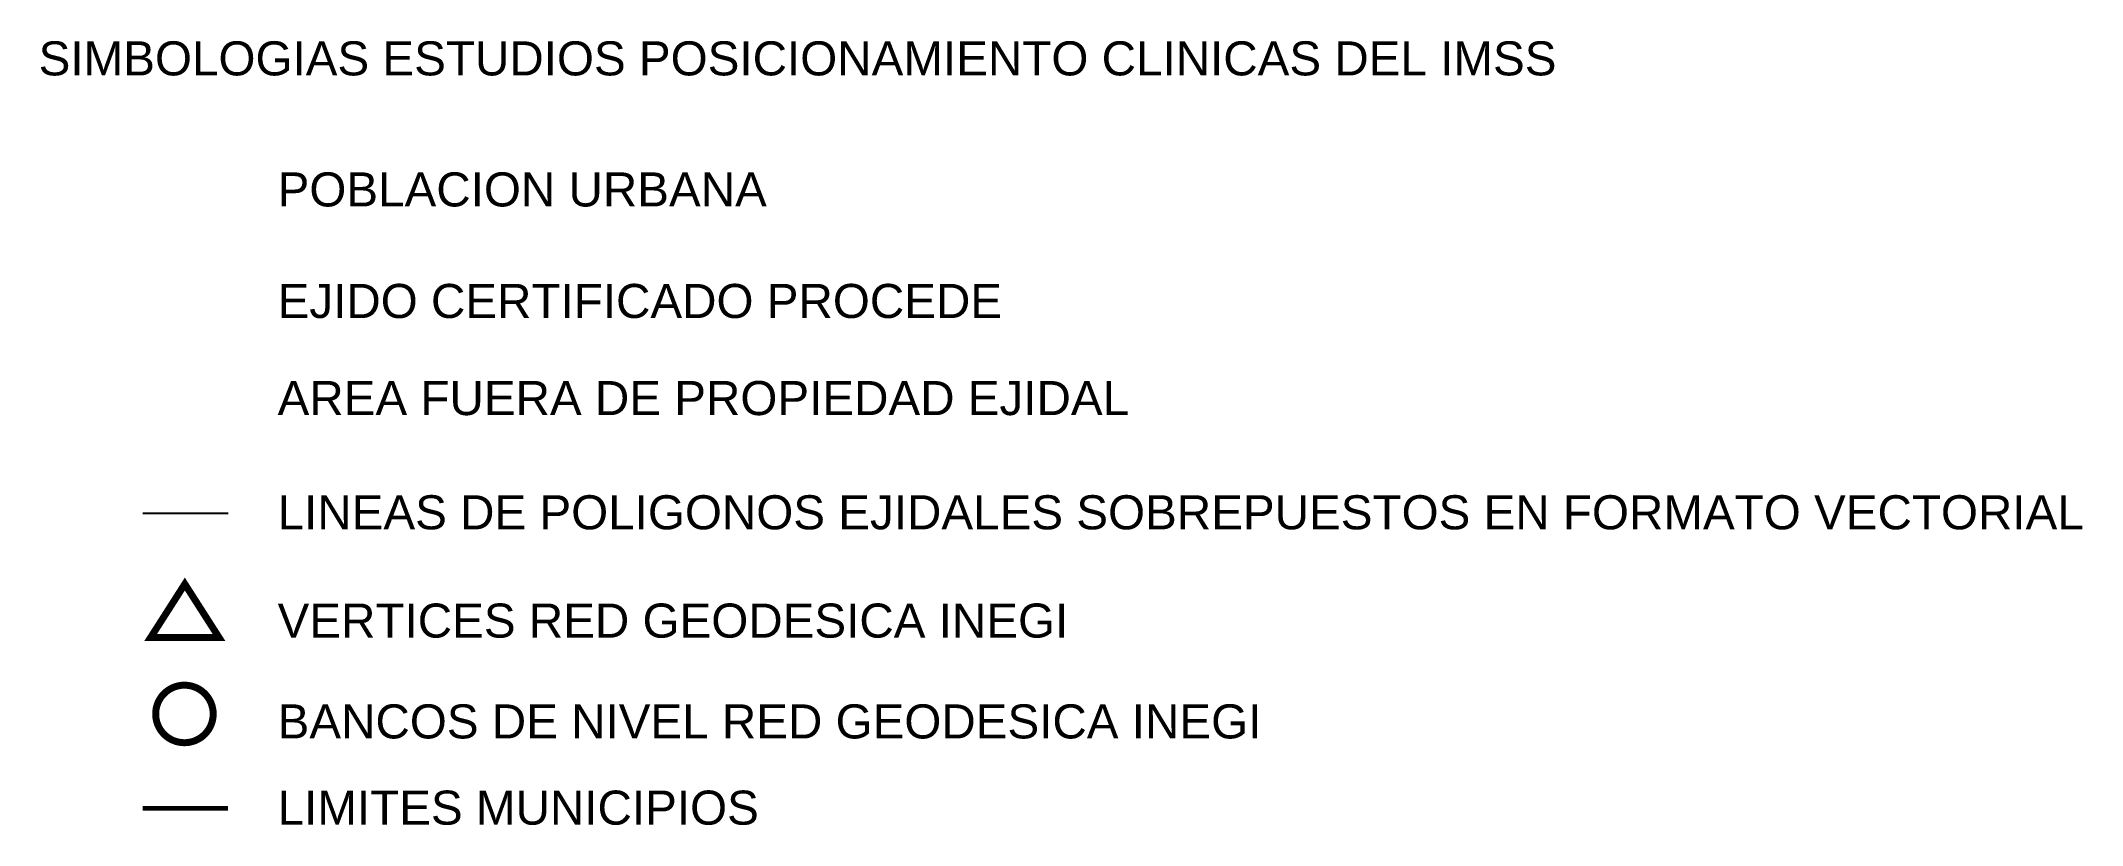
# Model space of a CAD drawing. Header units: millimetres. Extents: x 200385 to 217879, y 2171453 to 2178174.
import ezdxf

# ---------------------------------------------------------------- set-up
doc = ezdxf.new("R2010")
doc.units = ezdxf.units.MM
doc.layers.add('cotas', color=7, linetype='Continuous')
doc.layers.add('ejidos', color=1, linetype='Continuous')
doc.styles.get("Standard").update_dxf_attribs({"font": 'sanss___.ttf'})

msp = doc.modelspace()

# ---------------------------------------------------------------- linework, layer by layer
at = {"layer": 'cotas', "const_width": 60}
msp.add_lwpolyline([(201326, 2173061), (201912, 2173061), (201619, 2173519)], close=True, dxfattribs=at)
msp.add_lwpolyline([(201774, 2172217, 18.177987), (201729, 2172187, 0.055012)], format="xyb", close=True, dxfattribs=at)
at = {"layer": 'cotas', "const_width": 40}
msp.add_lwpolyline([(201990, 2171596), (201259, 2171596)], dxfattribs=at)
at = {"layer": 'ejidos'}
msp.add_lwpolyline([(201990, 2174123), (201259, 2174123)], dxfattribs=at)

# ---------------------------------------------------------------- texts
at = {"layer": 'cotas'}
for s, p in [('SIMBOLOGIAS ESTUDIOS POSICIONAMIENTO CLINICAS DEL IMSS', (200366, 2177878)), ('POBLACION URBANA', (202414, 2176755)), ('EJIDO CERTIFICADO PROCEDE', (202414, 2175799)), ('AREA FUERA DE PROPIEDAD EJIDAL', (202414, 2174967)), ('LINEAS DE POLIGONOS EJIDALES SOBREPUESTOS EN FORMATO VECTORIAL', (202414, 2173988)), ('VERTICES RED GEODESICA INEGI', (202414, 2173060)), ('BANCOS DE NIVEL RED GEODESICA INEGI', (202414, 2172196)), ('LIMITES MUNICIPIOS', (202414, 2171457))]:
    msp.add_text(s, height=291.98, dxfattribs=at).set_placement(p)

doc.saveas('drawing.dxf')
